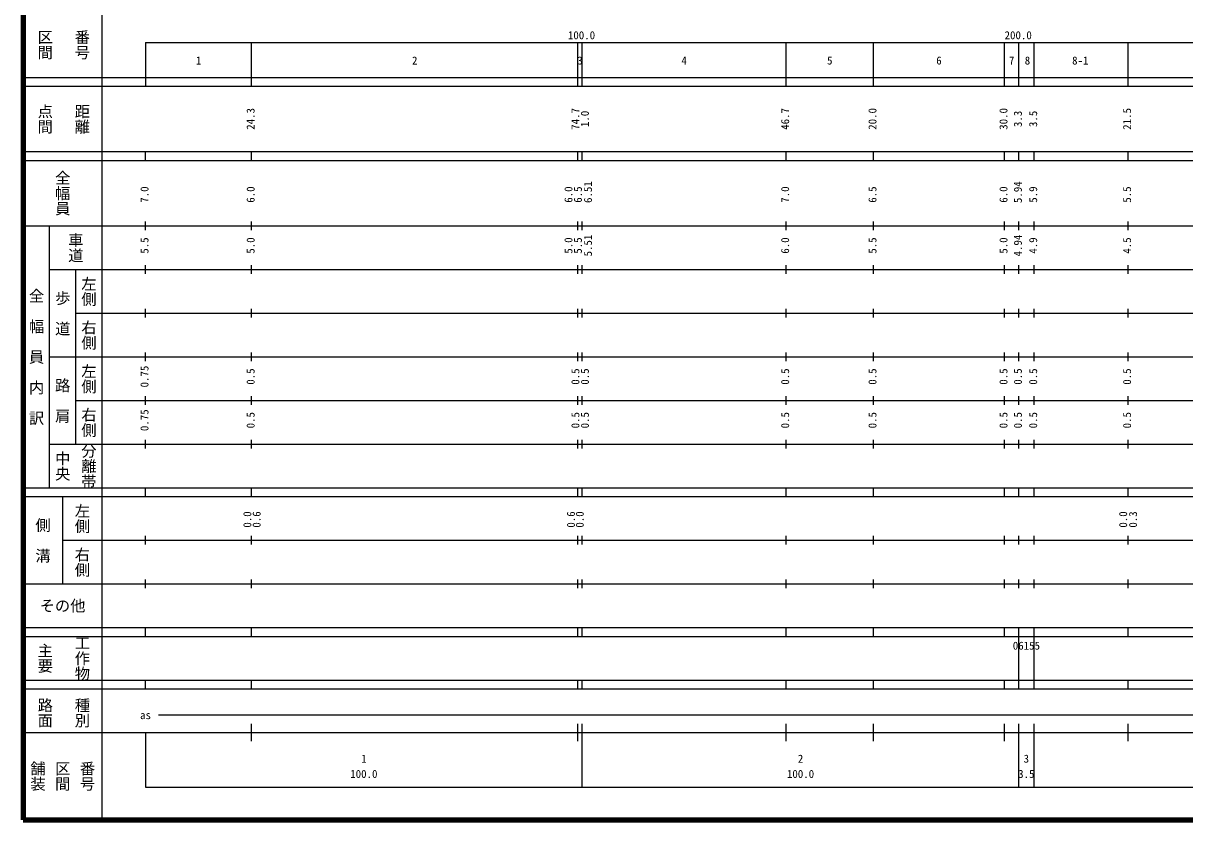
# Model space of a CAD drawing. Units: millimetres on the paper, enlarged 1000 times. Extents: x 40000 to 680000, y 20000 to 380000.
# Drawn here: x 40000 to 305988, y 20000 to 202409 of the extents above; entities that cross this region are included whole.
import ezdxf
from ezdxf.enums import TextEntityAlignment as Align

# ---------------------------------------------------------------- set-up
doc = ezdxf.new("R2010")
doc.units = ezdxf.units.MM
doc.header["$LTSCALE"] = 1000
doc.layers.add('M-TTL', color=2, linetype='Continuous', lineweight=140)
doc.layers.add('M-TTL-BAND', color=7, linetype='Continuous', lineweight=25)
doc.styles.add('@ＭＳ ゴシック', font='')
doc.styles.add('ＭＳ ゴシック', font='')
doc.styles.get('@ＭＳ ゴシック').set_extended_font_data('@MS Gothic')
doc.styles.get('ＭＳ ゴシック').set_extended_font_data('MS Gothic')

msp = doc.modelspace()

# ---------------------------------------------------------------- linework, layer by layer
at = {"layer": 'M-TTL'}
for p, q in [((40000, 380000), (40000, 20000)), ((40000, 20000), (680000, 20000))]:
    msp.add_line(p, q, dxfattribs=at)
at = {"layer": 'M-TTL-BAND'}
for p, q in [((58000, 370000), (58000, 20000)), ((68000, 198000), (579000, 198000)), ((68000, 198000), (68000, 188000)), ((92300, 188000), (92300, 198000)), ((167000, 188000), (167000, 198000)), ((168000, 188000), (168000, 198000)), ((214700, 188000), (214700, 198000)), ((234700, 188000), (234700, 198000)), ((264700, 188000), (264700, 198000)), ((268000, 188000), (268000, 198000)), ((271500, 188000), (271500, 198000)), ((293000, 188000), (293000, 198000)), ((40000, 190000), (579000, 190000)), ((40000, 188000), (579000, 188000)), ((40000, 173000), (579000, 173000)), ((68000, 171000), (68000, 173000)), ((92300, 171000), (92300, 173000)), ((167000, 171000), (167000, 173000)), ((168000, 171000), (168000, 173000)), ((214700, 171000), (214700, 173000)), ((234700, 171000), (234700, 173000)), ((264700, 171000), (264700, 173000)), ((268000, 171000), (268000, 173000)), ((271500, 171000), (271500, 173000)), ((293000, 171000), (293000, 173000)), ((40000, 171000), (579000, 171000)), ((68000, 155000), (68000, 157000)), ((92300, 155000), (92300, 157000)), ((167000, 155000), (167000, 157000)), ((168000, 155000), (168000, 157000)), ((214700, 155000), (214700, 157000)), ((234700, 155000), (234700, 157000)), ((264700, 155000), (264700, 157000)), ((268000, 155000), (268000, 157000)), ((271500, 155000), (271500, 157000)), ((293000, 155000), (293000, 157000)), ((40000, 156000), (579000, 156000)), ((46000, 96000), (46000, 156000)), ((68000, 145000), (68000, 147000)), ((92300, 145000), (92300, 147000)), ((167000, 145000), (167000, 147000)), ((168000, 145000), (168000, 147000)), ((214700, 145000), (214700, 147000)), ((234700, 145000), (234700, 147000)), ((264700, 145000), (264700, 147000)), ((268000, 145000), (268000, 147000)), ((271500, 145000), (271500, 147000)), ((293000, 145000), (293000, 147000)), ((46000, 146000), (579000, 146000)), ((52000, 146000), (52000, 106000)), ((52000, 136000), (579000, 136000)), ((68000, 135000), (68000, 137000)), ((92300, 135000), (92300, 137000)), ((167000, 135000), (167000, 137000)), ((168000, 135000), (168000, 137000)), ((214700, 135000), (214700, 137000)), ((234700, 135000), (234700, 137000)), ((264700, 135000), (264700, 137000)), ((268000, 135000), (268000, 137000)), ((271500, 135000), (271500, 137000)), ((293000, 135000), (293000, 137000)), ((46000, 126000), (579000, 126000)), ((68000, 125000), (68000, 127000)), ((92300, 125000), (92300, 127000)), ((167000, 125000), (167000, 127000)), ((168000, 125000), (168000, 127000)), ((214700, 125000), (214700, 127000)), ((234700, 125000), (234700, 127000)), ((264700, 125000), (264700, 127000)), ((268000, 125000), (268000, 127000)), ((271500, 125000), (271500, 127000)), ((293000, 125000), (293000, 127000)), ((52000, 116000), (579000, 116000)), ((68000, 115000), (68000, 117000)), ((92300, 115000), (92300, 117000)), ((167000, 115000), (167000, 117000)), ((168000, 115000), (168000, 117000)), ((214700, 115000), (214700, 117000)), ((234700, 115000), (234700, 117000)), ((264700, 115000), (264700, 117000)), ((268000, 115000), (268000, 117000)), ((271500, 115000), (271500, 117000)), ((293000, 115000), (293000, 117000)), ((68000, 105000), (68000, 107000)), ((92300, 105000), (92300, 107000)), ((167000, 105000), (167000, 107000)), ((168000, 105000), (168000, 107000)), ((214700, 105000), (214700, 107000)), ((234700, 105000), (234700, 107000)), ((264700, 105000), (264700, 107000)), ((268000, 105000), (268000, 107000)), ((271500, 105000), (271500, 107000)), ((293000, 105000), (293000, 107000)), ((46000, 106000), (579000, 106000)), ((40000, 96000), (579000, 96000)), ((68000, 94000), (68000, 96000)), ((92300, 94000), (92300, 96000)), ((167000, 94000), (167000, 96000)), ((168000, 94000), (168000, 96000)), ((214700, 94000), (214700, 96000)), ((234700, 94000), (234700, 96000)), ((264700, 94000), (264700, 96000)), ((268000, 94000), (268000, 96000)), ((271500, 94000), (271500, 96000)), ((293000, 94000), (293000, 96000)), ((40000, 94000), (579000, 94000)), ((49000, 94000), (49000, 74000)), ((49000, 84000), (579000, 84000)), ((68000, 83000), (68000, 85000)), ((92300, 83000), (92300, 85000)), ((167000, 83000), (167000, 85000)), ((168000, 83000), (168000, 85000)), ((214700, 83000), (214700, 85000)), ((234700, 83000), (234700, 85000)), ((264700, 83000), (264700, 85000)), ((268000, 83000), (268000, 85000)), ((271500, 83000), (271500, 85000)), ((293000, 83000), (293000, 85000)), ((68000, 73000), (68000, 75000)), ((92300, 73000), (92300, 75000)), ((167000, 73000), (167000, 75000)), ((168000, 73000), (168000, 75000)), ((214700, 73000), (214700, 75000)), ((234700, 73000), (234700, 75000)), ((264700, 73000), (264700, 75000)), ((268000, 73000), (268000, 75000)), ((271500, 73000), (271500, 75000)), ((293000, 73000), (293000, 75000)), ((40000, 74000), (579000, 74000)), ((40000, 64000), (579000, 64000)), ((68000, 62000), (68000, 64000)), ((92300, 62000), (92300, 64000)), ((167000, 62000), (167000, 64000)), ((168000, 62000), (168000, 64000)), ((214700, 62000), (214700, 64000)), ((234700, 62000), (234700, 64000)), ((264700, 62000), (264700, 64000)), ((268000, 62000), (268000, 64000)), ((271500, 62000), (271500, 64000)), ((293000, 62000), (293000, 64000)), ((40000, 62000), (579000, 62000)), ((268000, 52000), (268000, 62000)), ((271500, 52000), (271500, 62000)), ((40000, 52000), (579000, 52000)), ((68000, 50000), (68000, 52000)), ((92300, 50000), (92300, 52000)), ((167000, 50000), (167000, 52000)), ((168000, 50000), (168000, 52000)), ((214700, 50000), (214700, 52000)), ((234700, 50000), (234700, 52000)), ((264700, 50000), (264700, 52000)), ((268000, 50000), (268000, 52000)), ((271500, 50000), (271500, 52000)), ((293000, 50000), (293000, 52000)), ((40000, 50000), (579000, 50000)), ((71000, 44000), (565000, 44000)), ((40000, 40000), (579000, 40000)), ((68000, 40000), (68000, 27500)), ((92300, 38000), (92300, 42000)), ((167000, 38000), (167000, 42000)), ((168000, 27500), (168000, 42000)), ((214700, 38000), (214700, 42000)), ((234700, 38000), (234700, 42000)), ((264700, 38000), (264700, 42000)), ((268000, 27500), (268000, 42000)), ((271500, 27500), (271500, 42000)), ((293000, 38000), (293000, 42000)), ((68000, 27500), (579000, 27500))]:
    msp.add_line(p, q, dxfattribs=at)

# ---------------------------------------------------------------- texts
at = {"layer": 'M-TTL-BAND', "style": '@ＭＳ ゴシック'}
for s, p in [('区間', (45000, 197500)), ('番号', (53500, 197500)), ('点間', (45000, 180500)), ('距離', (53500, 180500)), ('全幅員', (49000, 163500)), ('車道', (52000, 151000)), ('左側', (55000, 141000)), ('全\u3000幅\u3000員\u3000内\u3000訳', (43000, 126000)), ('歩\u3000道', (49000, 136000)), ('右側', (55000, 131000)), ('左側', (55000, 121000)), ('路\u3000肩', (49000, 116000)), ('右側', (55000, 111000)), ('中央', (49000, 101000)), ('分離帯', (55000, 101000)), ('左側', (53500, 89000)), ('側\u3000溝', (44500, 84000)), ('右側', (53500, 79000)), ('工作物', (53500, 57000)), ('主要', (45000, 57000)), ('路面', (45000, 44500)), ('種別', (53500, 44500)), ('舗装', (43333, 30000)), ('区間', (49000, 30000)), ('番号', (54667, 30000))]:
    msp.add_text(s, height=2566, rotation=270, dxfattribs=at).set_placement(p, align=Align.MIDDLE_CENTER)
at = {"layer": 'M-TTL-BAND', "style": 'ＭＳ ゴシック'}
for s, p in [('100.0', (167844, 198195)), ('200.0', (267844, 198195)), ('1', (80150, 192405)), ('2', (129650, 192405)), ('3', (167500, 192405)), ('4', (191350, 192405)), ('5', (224700, 192405)), ('6', (249700, 192405)), ('7', (266350, 192405)), ('8', (269964, 192405)), ('8-1', (282061, 192405)), ('as', (68000, 42500)), ('1', (118000, 32523)), ('2', (218000, 32523)), ('3', (269703, 32523)), ('100.0', (118000, 29033)), ('100.0', (218000, 29033)), ('3.5', (269703, 29033))]:
    msp.add_text(s, height=1833, dxfattribs=at).set_placement(p, align=Align.BOTTOM_CENTER)
for s, p in [('24.3', (93532, 180500)), ('74.7', (167894, 180500)), ('1.0', (170075, 180500)), ('46.7', (215932, 180500)), ('20.0', (235932, 180500)), ('30.0', (265932, 180500)), ('3.3', (269232, 180500)), ('3.5', (272732, 180500)), ('21.5', (294232, 180500)), ('6.51', (170783, 163743)), ('5.94', (269232, 163715)), ('7.0', (69232, 163174)), ('6.0', (93532, 163174)), ('6.0', (166314, 163174)), ('6.5', (168479, 163174)), ('7.0', (215932, 163174)), ('6.5', (235932, 163174)), ('6.0', (265932, 163174)), ('5.9', (272732, 163174)), ('5.5', (294232, 163174)), ('5.5', (69232, 151500)), ('5.0', (93532, 151500)), ('5.0', (166314, 151500)), ('5.5', (168479, 151500)), ('5.51', (170783, 151500)), ('6.0', (215932, 151500)), ('5.5', (235932, 151500)), ('5.0', (265932, 151500)), ('4.94', (269232, 151500)), ('4.9', (272732, 151500)), ('4.5', (294232, 151500)), ('0.75', (69232, 121500)), ('0.5', (93532, 121500)), ('0.5', (167894, 121500)), ('0.5', (170075, 121500)), ('0.5', (215932, 121500)), ('0.5', (235932, 121500)), ('0.5', (265932, 121500)), ('0.5', (269232, 121500)), ('0.5', (272732, 121500)), ('0.5', (294232, 121500)), ('0.75', (69232, 111500)), ('0.5', (93532, 111500)), ('0.5', (167894, 111500)), ('0.5', (170075, 111500)), ('0.5', (215932, 111500)), ('0.5', (235932, 111500)), ('0.5', (265932, 111500)), ('0.5', (269232, 111500)), ('0.5', (272732, 111500)), ('0.5', (294232, 111500)), ('0.0', (92776, 88764)), ('0.6', (94902, 88764)), ('0.6', (166884, 88764)), ('0.0', (168898, 88764)), ('0.0', (293336, 88764)), ('0.3', (295602, 88764))]:
    msp.add_text(s, height=1833, rotation=90, dxfattribs=at).set_placement(p, align=Align.BOTTOM_CENTER)
msp.add_text('その他', height=2566, dxfattribs=at).set_placement((49000, 69000), align=Align.MIDDLE_CENTER)
msp.add_text('06155', height=1833, dxfattribs=at).set_placement((266605, 58405), align=Align.BOTTOM_LEFT)

doc.saveas('drawing.dxf')
